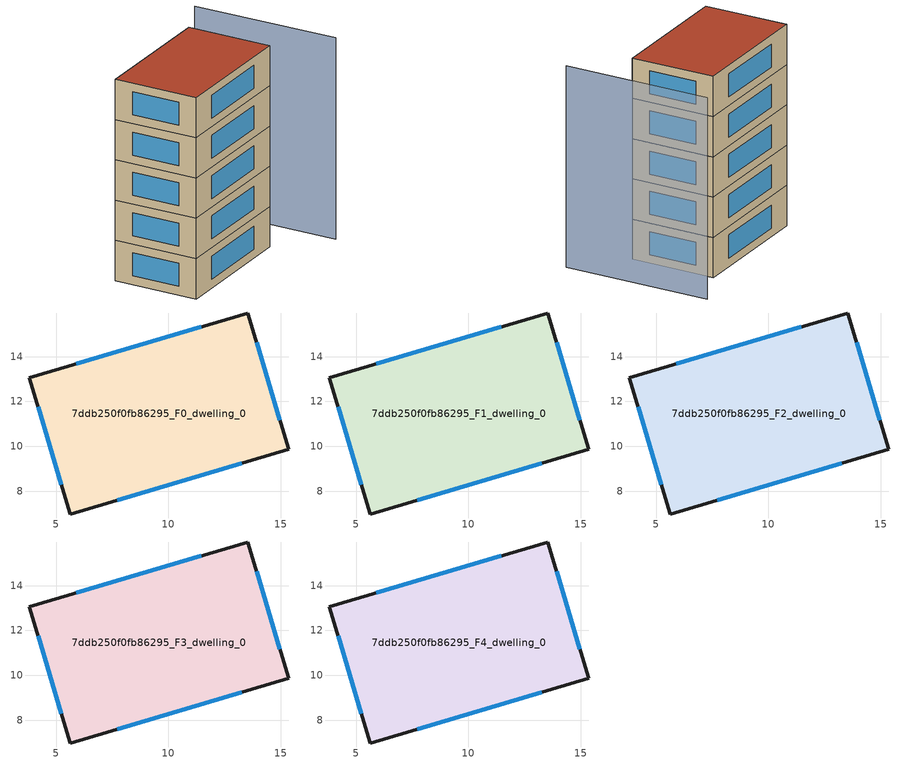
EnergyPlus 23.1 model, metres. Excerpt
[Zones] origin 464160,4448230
7ddb250f0fb86295_F0_dwelling_0
 floor ground (EU_floor_Construction): 13.54,15.94 15.35,9.86 5.62,6.99 3.8,13.07 z0
 wall outside (EU_wall_Construction): 13.54,15.94 3.8,13.07 5.62,6.99 15.35,9.86 13.54,15.94 z0:3
 window (EU_Window_Construction): 11.46,15.32 5.89,13.68 / 14.96,11.16 13.93,14.64 / 7.71,7.6 13.27,9.24 / 4.19,11.76 5.23,8.29 z0.64:2.36
7ddb250f0fb86295_F1_dwelling_0
 floor to 7ddb250f0fb86295_F0_dwelling_0 (EU_floor_Construction): 13.54,15.94 15.35,9.86 5.62,6.99 3.8,13.07 z3
 wall outside (EU_wall_Construction): 13.54,15.94 3.8,13.07 5.62,6.99 15.35,9.86 13.54,15.94 z3:6
 window (EU_Window_Construction): 11.46,15.32 5.89,13.68 / 14.96,11.16 13.93,14.64 / 7.71,7.6 13.27,9.24 / 4.19,11.76 5.23,8.29 z3.64:5.36
7ddb250f0fb86295_F2_dwelling_0
 floor to 7ddb250f0fb86295_F1_dwelling_0 (EU_floor_Construction): 13.54,15.94 15.35,9.86 5.62,6.99 3.8,13.07 z6
 wall outside (EU_wall_Construction): 13.54,15.94 3.8,13.07 5.62,6.99 15.35,9.86 13.54,15.94 z6:9
 window (EU_Window_Construction): 11.46,15.32 5.89,13.68 / 14.96,11.16 13.93,14.64 / 7.71,7.6 13.27,9.24 / 4.19,11.76 5.23,8.29 z6.64:8.36
7ddb250f0fb86295_F3_dwelling_0
 floor to 7ddb250f0fb86295_F2_dwelling_0 (EU_floor_Construction): 13.54,15.94 15.35,9.86 5.62,6.99 3.8,13.07 z9
 wall outside (EU_wall_Construction): 13.54,15.94 3.8,13.07 5.62,6.99 15.35,9.86 13.54,15.94 z9:12
 window (EU_Window_Construction): 11.46,15.32 5.89,13.68 / 14.96,11.16 13.93,14.64 / 7.71,7.6 13.27,9.24 / 4.19,11.76 5.23,8.29 z9.64:11.36
7ddb250f0fb86295_F4_dwelling_0
 floor to 7ddb250f0fb86295_F3_dwelling_0 (EU_floor_Construction): 13.54,15.94 15.35,9.86 5.62,6.99 3.8,13.07 z12
 wall outside (EU_wall_Construction): 13.54,15.94 3.8,13.07 5.62,6.99 15.35,9.86 13.54,15.94 z12:15
 window (EU_Window_Construction): 11.46,15.32 5.89,13.68 / 14.96,11.16 13.93,14.64 / 7.71,7.6 13.27,9.24 / 4.19,11.76 5.23,8.29 z12.64:14.36
 roof outside (EU_roof_Construction): 15.35,9.86 13.54,15.94 3.8,13.07 5.62,6.99 z15
shading: 19.5,7.67 16.33,18.25 z0:15
[Building]
EU S2 Campaign: North Axis=0; Terrain=City; Solar Distribution=FullExterior
[Site:Location]
Yerevan-Zvartnots.Intl.AP: Latitude=40.15; Longitude=44.383; Time Zone=4; Elevation=854
[SizingPeriod:WeatherFileDays]
AnnualSizingPeriod: Begin Month=1; Begin Day of Month=1; End Month=12; End Day of Month=31; Day of Week for Start Day=Monday; Use Weather File Daylight Saving Period=No; Use Weather File Rain and Snow Indicators=No
[MATERIAL]
EU_InternalMass_Material: Roughness=MediumRough; Thickness=0.1; Conductivity=1; Density=1800; Specific Heat=900; Thermal Absorptance=0.9; Solar Absorptance=0.7; Visible Absorptance=0.7
[MATERIAL:NOMASS] Roughness=MediumRough; Thermal Absorptance=0.9; Solar Absorptance=0.7; Visible Absorptance=0.7
Name | Thermal Resistance
EU_wall_NoMass | 1.05043
EU_roof_NoMass | 1.45357
EU_floor_NoMass | 0.478065
[WINDOWMATERIAL:SIMPLEGLAZINGSYSTEM]
EU_Window_SimpleGlazing: UFactor=2.5566; Solar Heat Gain Coefficient=0.75; Visible Transmittance=0.75
[CONSTRUCTION]
EU_wall_Construction: EU_wall_NoMass
EU_roof_Construction: EU_roof_NoMass
EU_floor_Construction: EU_floor_NoMass
EU_Window_Construction: EU_Window_SimpleGlazing
EU_InternalMass_Construction: EU_InternalMass_Material
[ZONE] Type=1; Multiplier=1; Ceiling Height=autocalculate; Floor Area=autocalculate; Part of Total Floor Area=Yes
Name | Volume
7ddb250f0fb86295_F0_dwelling_0 | 193.142
7ddb250f0fb86295_F1_dwelling_0; 7ddb250f0fb86295_F2_dwelling_0; 7ddb250f0fb86295_F3_dwelling_0; 7ddb250f0fb86295_F4_dwelling_0 | 193.141
[INTERNALMASS] Construction=EU_InternalMass_Construction; Surface Area=64.3806
Name | Zone or ZoneList
7ddb250f0fb86295_F0_dwelling_0_EU_InternalMass | 7ddb250f0fb86295_F0_dwelling_0
7ddb250f0fb86295_F1_dwelling_0_EU_InternalMass | 7ddb250f0fb86295_F1_dwelling_0
7ddb250f0fb86295_F2_dwelling_0_EU_InternalMass | 7ddb250f0fb86295_F2_dwelling_0
7ddb250f0fb86295_F3_dwelling_0_EU_InternalMass | 7ddb250f0fb86295_F3_dwelling_0
7ddb250f0fb86295_F4_dwelling_0_EU_InternalMass | 7ddb250f0fb86295_F4_dwelling_0
[OTHEREQUIPMENT] Fuel Type=Electricity; Design Level Calculation Method=Watts/Area; Power per Zone Floor Area=1; Fraction Latent=0; Fraction Radiant=0; Fraction Lost=0; Carbon Dioxide Generation Rate=0; EndUse Subcategory=EU_Step8_InternalGains
Name | Zone or ZoneList or Space or SpaceList | Schedule
EU_Step8_InternalGain_7ddb250f0fb86295_F0_dwelling_0_f000 | 7ddb250f0fb86295_F0_dwelling_0 | EU_Step8_GainSchedule_7ddb250f0fb86295_F0_dwelling_0_f000
EU_Step8_InternalGain_7ddb250f0fb86295_F1_dwelling_0_f000 | 7ddb250f0fb86295_F1_dwelling_0 | EU_Step8_GainSchedule_7ddb250f0fb86295_F1_dwelling_0_f000
EU_Step8_InternalGain_7ddb250f0fb86295_F2_dwelling_0_f000 | 7ddb250f0fb86295_F2_dwelling_0 | EU_Step8_GainSchedule_7ddb250f0fb86295_F2_dwelling_0_f000
EU_Step8_InternalGain_7ddb250f0fb86295_F3_dwelling_0_f000 | 7ddb250f0fb86295_F3_dwelling_0 | EU_Step8_GainSchedule_7ddb250f0fb86295_F3_dwelling_0_f000
EU_Step8_InternalGain_7ddb250f0fb86295_F4_dwelling_0_f000 | 7ddb250f0fb86295_F4_dwelling_0 | EU_Step8_GainSchedule_7ddb250f0fb86295_F4_dwelling_0_f000
[ZONEVENTILATION:DESIGNFLOWRATE] Schedule=EU_AlwaysOn; Design Flow Rate Calculation Method=AirChanges/Hour; Air Changes per Hour=0.557805; Ventilation Type=Natural; Fan Pressure Rise=0; Fan Total Efficiency=1; Constant Term Coefficient=1; Temperature Term Coefficient=0; Velocity Term Coefficient=0; Velocity Squared Term Coefficient=0; Minimum Indoor Temperature=-100; Maximum Indoor Temperature=100; Delta Temperature=-100; Minimum Outdoor Temperature=-100; Maximum Outdoor Temperature=100; Maximum Wind Speed=40
Name | Zone or ZoneList or Space or SpaceList
EU_ConstantAir_7ddb250f0fb86295_F0_dwelling_0 | 7ddb250f0fb86295_F0_dwelling_0
EU_ConstantAir_7ddb250f0fb86295_F1_dwelling_0 | 7ddb250f0fb86295_F1_dwelling_0
EU_ConstantAir_7ddb250f0fb86295_F2_dwelling_0 | 7ddb250f0fb86295_F2_dwelling_0
EU_ConstantAir_7ddb250f0fb86295_F3_dwelling_0 | 7ddb250f0fb86295_F3_dwelling_0
EU_ConstantAir_7ddb250f0fb86295_F4_dwelling_0 | 7ddb250f0fb86295_F4_dwelling_0
[HVACTEMPLATE:THERMOSTAT] Constant Heating Setpoint=20; Constant Cooling Setpoint=50
EU_HeatOnly_7ddb250f0fb86295_F0_dwelling_0; EU_HeatOnly_7ddb250f0fb86295_F1_dwelling_0; EU_HeatOnly_7ddb250f0fb86295_F2_dwelling_0; EU_HeatOnly_7ddb250f0fb86295_F3_dwelling_0; EU_HeatOnly_7ddb250f0fb86295_F4_dwelling_0
[HVACTEMPLATE:ZONE:IDEALLOADSAIRSYSTEM] System Availability Schedule=EU_AlwaysOn; Maximum Heating Supply Air Temperature=50; Minimum Cooling Supply Air Temperature=13; Maximum Heating Supply Air Humidity Ratio=0.0156; Minimum Cooling Supply Air Humidity Ratio=0.0077; Heating Limit=NoLimit; Cooling Limit=NoLimit; Heating Availability Schedule=EU_AlwaysOn; Cooling Availability Schedule=EU_CoolingOff; Dehumidification Control Type=ConstantSensibleHeatRatio; Cooling Sensible Heat Ratio=0.7; Dehumidification Setpoint=60; Humidification Control Type=None; Humidification Setpoint=30; Outdoor Air Method=None; Outdoor Air Flow Rate per Person=0.00944; Outdoor Air Flow Rate per Zone Floor Area=0; Outdoor Air Flow Rate per Zone=0; Demand Controlled Ventilation Type=None; Outdoor Air Economizer Type=NoEconomizer; Heat Recovery Type=None; Sensible Heat Recovery Effectiveness=0.7; Latent Heat Recovery Effectiveness=0.65
Name | Template Thermostat
7ddb250f0fb86295_F0_dwelling_0 | EU_HeatOnly_7ddb250f0fb86295_F0_dwelling_0
7ddb250f0fb86295_F1_dwelling_0 | EU_HeatOnly_7ddb250f0fb86295_F1_dwelling_0
7ddb250f0fb86295_F2_dwelling_0 | EU_HeatOnly_7ddb250f0fb86295_F2_dwelling_0
7ddb250f0fb86295_F3_dwelling_0 | EU_HeatOnly_7ddb250f0fb86295_F3_dwelling_0
7ddb250f0fb86295_F4_dwelling_0 | EU_HeatOnly_7ddb250f0fb86295_F4_dwelling_0
[SIZING:ZONE] Zone Cooling Design Supply Air Temperature Input Method=SupplyAirTemperature; Zone Cooling Design Supply Air Temperature=13; Zone Heating Design Supply Air Temperature Input Method=SupplyAirTemperature; Zone Heating Design Supply Air Temperature=50; Zone Cooling Design Supply Air Humidity Ratio=0.008; Zone Heating Design Supply Air Humidity Ratio=0.008; Cooling Design Air Flow Method=DesignDay; Cooling Design Air Flow Rate=0; Cooling Minimum Air Flow per Zone Floor Area=0.000762; Cooling Minimum Air Flow=0; Cooling Minimum Air Flow Fraction=0.2; Heating Design Air Flow Method=DesignDay; Heating Design Air Flow Rate=0; Heating Maximum Air Flow per Zone Floor Area=0.002032; Heating Maximum Air Flow=0.141576; Heating Maximum Air Flow Fraction=0.3; Account for Dedicated Outdoor Air System=No; Dedicated Outdoor Air System Control Strategy=NeutralSupplyAir; Dedicated Outdoor Air Low Setpoint Temperature for Design=autosize; Dedicated Outdoor Air High Setpoint Temperature for Design=autosize; Zone Load Sizing Method=Sensible Load Only No Latent Load; Zone Latent Cooling Design Supply Air Humidity Ratio Input Method=HumidityRatioDifference; Zone Cooling Design Supply Air Humidity Ratio Difference=0.005; Zone Latent Heating Design Supply Air Humidity Ratio Input Method=HumidityRatioDifference; Zone Humidification Design Supply Air Humidity Ratio Difference=0.005
7ddb250f0fb86295_F0_dwelling_0; 7ddb250f0fb86295_F1_dwelling_0; 7ddb250f0fb86295_F2_dwelling_0; 7ddb250f0fb86295_F3_dwelling_0; 7ddb250f0fb86295_F4_dwelling_0
[SCHEDULE:CONSTANT]
Name | Hourly Value
EU_AlwaysOn | 1
EU_CoolingOff | 0
[SCHEDULE:FILE] Column Number=1; Rows to Skip at Top=0; Number of Hours of Data=8760; Column Separator=Comma; Interpolate to Timestep=No; Minutes per Item=60; Adjust Schedule for Daylight Savings=Yes
Name | File
EU_Step8_GainSchedule_7ddb250f0fb86295_F0_dwelling_0_f000 | ../../schedules/7ddb250f0fb86295/7ddb250f0fb86295_F0_dwelling_0_f000_gain.csv
EU_Step8_GainSchedule_7ddb250f0fb86295_F1_dwelling_0_f000 | ../../schedules/7ddb250f0fb86295/7ddb250f0fb86295_F1_dwelling_0_f000_gain.csv
EU_Step8_GainSchedule_7ddb250f0fb86295_F2_dwelling_0_f000 | ../../schedules/7ddb250f0fb86295/7ddb250f0fb86295_F2_dwelling_0_f000_gain.csv
EU_Step8_GainSchedule_7ddb250f0fb86295_F3_dwelling_0_f000 | ../../schedules/7ddb250f0fb86295/7ddb250f0fb86295_F3_dwelling_0_f000_gain.csv
EU_Step8_GainSchedule_7ddb250f0fb86295_F4_dwelling_0_f000 | ../../schedules/7ddb250f0fb86295/7ddb250f0fb86295_F4_dwelling_0_f000_gain.csv
